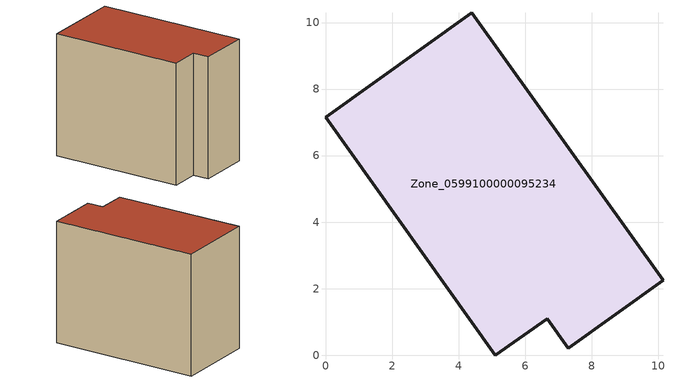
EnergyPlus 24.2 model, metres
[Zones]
Zone_0599100000095234
 floor ground (C_G): 0,7.15 4.4,10.29 10.15,2.25 7.29,0.21 6.66,1.1 5.11,0 z0
 wall outside (C_F): 4.4,10.29 0,7.15 5.11,0 6.66,1.1 7.29,0.21 10.15,2.25 4.4,10.29 z0:8.09
 roof outside (C_R): 10.15,2.25 4.4,10.29 0,7.15 5.11,0 6.66,1.1 7.29,0.21 z8.09
[BUILDING]
Pand.0599100000095234: North Axis=0; Terrain=City; Loads Convergence Tolerance Value=0.04; Temperature Convergence Tolerance Value=0.4; Solar Distribution=FullExterior; Maximum Number of Warmup Days=25; Minimum Number of Warmup Days=1
[Site:Location]
Rotterdam.The.Hague.AP_ZH_NLD Design_Conditions: Latitude=51.96; Longitude=4.45; Time Zone=1; Elevation=-4.5
[SITE:GROUNDTEMPERATURE:BUILDINGSURFACE]
18, 18, 18, 18, 18, 18, 18, 18, 18, 18, 18, 18
[MATERIAL] Thermal Absorptance=0.9; Solar Absorptance=0.7; Visible Absorptance=0.7
Name | Roughness | Thickness | Conductivity | Density | Specific Heat
G.TI.1975-1991 | MediumSmooth | 0.15 | 0.288461 | 540 | 1210
F.TI.1975-1991 | Rough | 0.3 | 0.230769 | 1920 | 840
R.TI.1975-1991 | MediumRough | 0.2 | 0.153846 | 1500 | 1000
[CONSTRUCTION]
C_G: G.TI.1975-1991
C_F: F.TI.1975-1991
C_R: R.TI.1975-1991
[ZONE]
Zone_0599100000095234: Type=1; Multiplier=1; Ceiling Height=Autocalculate; Volume=Autocalculate; Floor Area=autocalculate; Part of Total Floor Area=Yes
[ZONEINFILTRATION:DESIGNFLOWRATE]
Infil_Zone_0599100000095234: Zone or ZoneList or Space or SpaceList=Zone_0599100000095234; Schedule=AlwaysOn; Design Flow Rate Calculation Method=Flow/Area; Flow Rate per Floor Area=0.003; Constant Term Coefficient=1; Temperature Term Coefficient=0; Velocity Term Coefficient=0; Velocity Squared Term Coefficient=0
[HVACTEMPLATE:ZONE:IDEALLOADSAIRSYSTEM]
Zone_0599100000095234: Maximum Heating Supply Air Temperature=50; Minimum Cooling Supply Air Temperature=13; Maximum Heating Supply Air Humidity Ratio=0.0156; Minimum Cooling Supply Air Humidity Ratio=0.0077; Heating Limit=NoLimit; Cooling Limit=NoLimit; Dehumidification Control Type=ConstantSensibleHeatRatio; Cooling Sensible Heat Ratio=0.7; Dehumidification Setpoint=60; Humidification Control Type=None; Humidification Setpoint=30; Outdoor Air Method=None; Outdoor Air Flow Rate per Person=0.00944; Outdoor Air Flow Rate per Zone Floor Area=0; Outdoor Air Flow Rate per Zone=0; Demand Controlled Ventilation Type=None; Outdoor Air Economizer Type=NoEconomizer; Heat Recovery Type=None; Sensible Heat Recovery Effectiveness=0.7; Latent Heat Recovery Effectiveness=0.65
[ZONECONTROL:THERMOSTAT]
ThermostatControl_Zone_0599100000095234: Zone or ZoneList=Zone_0599100000095234; Control Type Schedule=DualSetpointControlType; Control 1=Thermostat_Zone_0599100000095234; Temperature Difference Between Cutout And Setpoint=0
[THERMOSTATSETPOINT:DUALSETPOINT]
Thermostat_Zone_0599100000095234: Heating Setpoint Temperature Schedule=HeatingSetpoint_Zone_0599100000095234; Cooling Setpoint Temperature Schedule=CoolingSetpoint_Zone_0599100000095234
[SCHEDULE:COMPACT]
HeatingSetpoint_Zone_0599100000095234: Through: 12/31, For: AllDays, Until: 24:00, 21
CoolingSetpoint_Zone_0599100000095234: Through: 12/31, For: AllDays, Until: 24:00, 24
DualSetpointControlType: Through: 12/31, For: AllDays, Until: 24:00, 4
AlwaysOn: Through: 12/31, For: AllDays, Until: 24:00, 1
